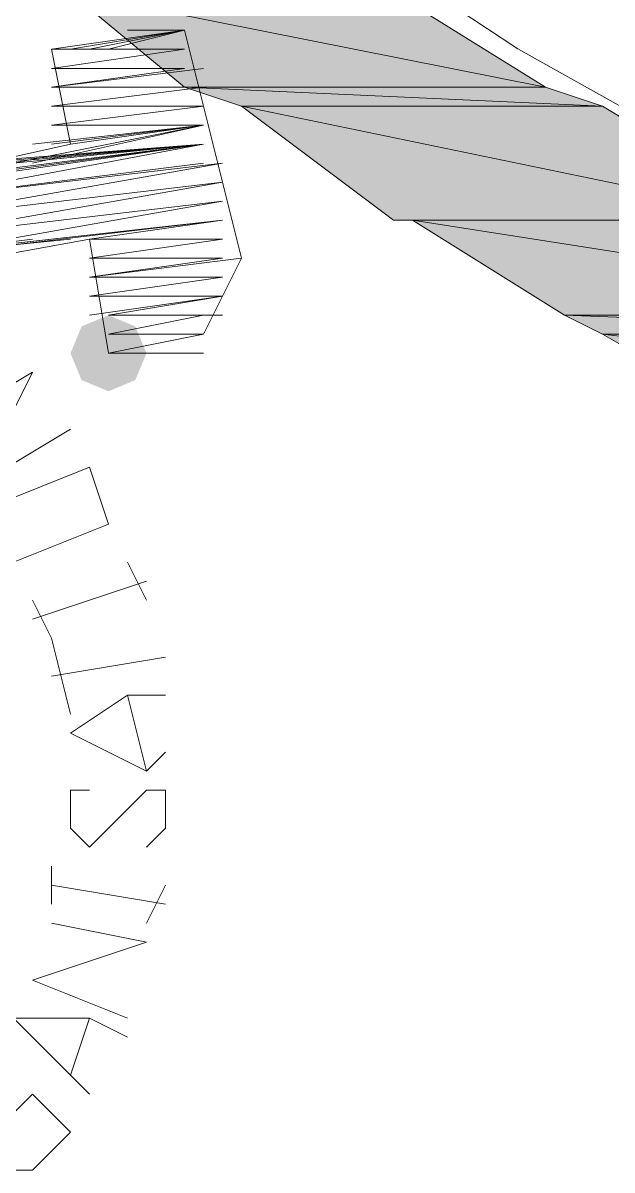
# Model space of a CAD drawing. Header units: millimetres. Extents: x 29 to 95071, y 20 to 67221.
# Drawn here: x 89403 to 89556.7, y 11979.9 to 12279.2 of the extents above; entities that cross this region are included whole.
import ezdxf

# ---------------------------------------------------------------- set-up
doc = ezdxf.new("R2010")
doc.units = ezdxf.units.MM

msp = doc.modelspace()

# ---------------------------------------------------------------- hatches: boundary and pattern name
h = msp.add_hatch(color=7)
h.paths.add_polyline_path([(89499.65, 12287.2), (89415.39, 12287.2), (89539.3, 12262.42)])
h.paths.add_polyline_path([(89415.39, 12287.2), (89539.3, 12262.42), (89445.13, 12262.42)])
h = msp.add_hatch(color=7)
h.paths.add_polyline_path([(89539.3, 12262.42), (89445.13, 12262.42), (89554.17, 12257.46)])
h.paths.add_polyline_path([(89445.13, 12262.42), (89554.17, 12257.46), (89460, 12257.46)])
h = msp.add_hatch(color=7)
h.paths.add_polyline_path([(89554.17, 12257.46), (89460, 12257.46), (89603.74, 12227.72)])
h.paths.add_polyline_path([(89460, 12257.46), (89603.74, 12227.72), (89499.65, 12227.72)])
h = msp.add_hatch(color=7)
h.paths.add_polyline_path([(89603.74, 12227.72), (89499.65, 12227.72), (89608.69, 12227.72)])
h.paths.add_polyline_path([(89499.65, 12227.72), (89608.69, 12227.72), (89504.61, 12227.72)])
h = msp.add_hatch(color=7)
h.paths.add_polyline_path([(89608.69, 12227.72), (89504.61, 12227.72), (89663.22, 12202.94)])
h.paths.add_polyline_path([(89504.61, 12227.72), (89663.22, 12202.94), (89544.26, 12202.94)])
h = msp.add_hatch(color=7)
h.dxf.hatch_style = 2
h.paths.add_polyline_path([(89425.3, 12183.11), (89418.3, 12186.02), (89415.39, 12193.02), (89418.3, 12200.03), (89425.3, 12202.94), (89432.3, 12200.03), (89435.21, 12193.02), (89432.3, 12186.02)])
h = msp.add_hatch(color=7)
h.paths.add_polyline_path([(89663.22, 12202.94), (89544.26, 12202.94), (89673.13, 12197.98)])
h.paths.add_polyline_path([(89544.26, 12202.94), (89673.13, 12197.98), (89554.17, 12197.98)])
h = msp.add_hatch(color=7)
h.paths.add_polyline_path([(89673.13, 12197.98), (89554.17, 12197.98), (89722.69, 12178.15)])
h.paths.add_polyline_path([(89554.17, 12197.98), (89722.69, 12178.15), (89588.87, 12178.15)])

# ---------------------------------------------------------------- linework, layer by layer
at = {"color": 7, "lineweight": 0}
for points in [[(89203.4, 12594.55), (89248.39, 12529.67), (89297.69, 12469.09), (89351.02, 12412.95), (89408.06, 12361.38), (89468.51, 12314.5), (89532.06, 12272.45), (89598.42, 12235.35), (89667.27, 12203.32), (89738.3, 12176.5), (89811.23, 12155.02), (89885.73, 12139), (89961.52, 12128.57), (90038.27, 12123.86), (90115.69, 12125), (90193.47, 12132.11), (90271.31, 12145.32), (90347.9, 12164.5), (90421.99, 12189.24), (90493.34, 12219.31), (90561.73, 12254.46), (90626.93, 12294.46), (90688.72, 12339.07), (90746.87, 12388.05)], [(89410.43, 12272.33), (89445.13, 12272.33), (89410.43, 12272.33), (89445.13, 12272.33), (89410.43, 12272.33), (89445.13, 12277.29), (89410.43, 12272.33), (89445.13, 12277.29), (89410.43, 12272.33), (89445.13, 12277.29), (89410.43, 12272.33), (89445.13, 12277.29), (89410.43, 12272.33), (89445.13, 12277.29), (89410.43, 12272.33), (89445.13, 12277.29)], [(89415.39, 12247.55), (89410.43, 12272.33), (89445.13, 12277.29)], [(89420.35, 12272.33), (89445.13, 12277.29), (89420.35, 12272.33), (89445.13, 12277.29), (89420.35, 12272.33), (89445.13, 12277.29), (89415.39, 12272.33), (89445.13, 12277.29), (89415.39, 12272.33), (89445.13, 12277.29), (89415.39, 12272.33)], [(89430.26, 12277.29), (89445.13, 12277.29), (89430.26, 12277.29), (89445.13, 12277.29), (89430.26, 12277.29), (89445.13, 12277.29), (89425.3, 12272.33), (89445.13, 12277.29), (89425.3, 12272.33), (89445.13, 12277.29), (89425.3, 12272.33)], [(89445.13, 12277.29), (89440.17, 12277.29), (89445.13, 12277.29), (89440.17, 12277.29), (89445.13, 12277.29), (89440.17, 12277.29)], [(89460, 12217.81), (89445.13, 12277.29)], [(89450.08, 12267.37), (89410.43, 12262.42), (89450.08, 12267.37), (89410.43, 12262.42), (89450.08, 12267.37), (89410.43, 12262.42), (89450.08, 12267.37), (89410.43, 12262.42), (89450.08, 12267.37), (89410.43, 12262.42), (89450.08, 12267.37), (89410.43, 12262.42), (89450.08, 12267.37), (89410.43, 12262.42), (89445.13, 12267.37), (89410.43, 12262.42), (89445.13, 12267.37), (89410.43, 12262.42), (89445.13, 12267.37), (89410.43, 12262.42), (89445.13, 12267.37), (89410.43, 12262.42), (89445.13, 12267.37), (89410.43, 12262.42), (89445.13, 12267.37), (89410.43, 12262.42), (89445.13, 12267.37), (89410.43, 12262.42), (89445.13, 12267.37), (89410.43, 12262.42), (89445.13, 12267.37), (89410.43, 12262.42), (89445.13, 12267.37), (89410.43, 12262.42), (89445.13, 12267.37), (89410.43, 12262.42), (89445.13, 12267.37), (89410.43, 12262.42), (89445.13, 12267.37), (89410.43, 12262.42), (89445.13, 12267.37), (89410.43, 12262.42), (89445.13, 12267.37), (89410.43, 12262.42), (89445.13, 12267.37), (89410.43, 12262.42), (89445.13, 12267.37), (89410.43, 12262.42), (89445.13, 12267.37), (89410.43, 12262.42), (89445.13, 12267.37), (89410.43, 12262.42), (89445.13, 12267.37), (89410.43, 12262.42), (89445.13, 12267.37), (89410.43, 12262.42), (89445.13, 12267.37)], [(89410.43, 12257.46), (89450.08, 12257.46), (89410.43, 12257.46), (89450.08, 12257.46), (89410.43, 12257.46), (89450.08, 12262.42), (89410.43, 12257.46), (89450.08, 12262.42), (89410.43, 12257.46), (89450.08, 12262.42), (89410.43, 12257.46), (89450.08, 12262.42), (89410.43, 12257.46), (89450.08, 12262.42), (89410.43, 12257.46), (89450.08, 12262.42), (89410.43, 12257.46), (89450.08, 12262.42), (89410.43, 12257.46), (89450.08, 12262.42), (89410.43, 12257.46), (89450.08, 12262.42), (89410.43, 12257.46), (89450.08, 12262.42), (89410.43, 12257.46), (89450.08, 12262.42), (89410.43, 12257.46), (89450.08, 12262.42), (89410.43, 12257.46), (89450.08, 12262.42), (89410.43, 12257.46), (89450.08, 12262.42), (89410.43, 12257.46), (89450.08, 12262.42), (89410.43, 12257.46), (89450.08, 12262.42), (89410.43, 12257.46), (89450.08, 12262.42), (89410.43, 12257.46), (89450.08, 12262.42), (89410.43, 12257.46), (89450.08, 12262.42), (89410.43, 12257.46), (89450.08, 12262.42), (89410.43, 12257.46), (89450.08, 12262.42), (89410.43, 12257.46), (89450.08, 12262.42), (89410.43, 12257.46), (89450.08, 12262.42), (89410.43, 12257.46), (89450.08, 12262.42), (89410.43, 12257.46), (89450.08, 12262.42), (89410.43, 12257.46), (89450.08, 12262.42), (89410.43, 12257.46), (89450.08, 12262.42), (89410.43, 12257.46), (89450.08, 12262.42), (89410.43, 12257.46), (89450.08, 12262.42)], [(89405.48, 12247.55), (89450.08, 12252.5), (89410.43, 12247.55), (89450.08, 12252.5), (89410.43, 12247.55), (89450.08, 12252.5), (89410.43, 12247.55), (89450.08, 12252.5), (89410.43, 12247.55), (89450.08, 12252.5), (89410.43, 12247.55), (89450.08, 12252.5), (89410.43, 12247.55), (89450.08, 12252.5), (89410.43, 12247.55), (89450.08, 12252.5), (89415.39, 12247.55), (89450.08, 12252.5), (89415.39, 12247.55), (89450.08, 12252.5), (89415.39, 12247.55), (89450.08, 12252.5), (89415.39, 12247.55), (89450.08, 12252.5), (89415.39, 12247.55), (89450.08, 12252.5), (89415.39, 12247.55), (89450.08, 12252.5), (89415.39, 12247.55), (89450.08, 12252.5), (89415.39, 12247.55), (89450.08, 12252.5), (89415.39, 12247.55), (89450.08, 12252.5), (89415.39, 12247.55), (89450.08, 12252.5), (89415.39, 12247.55), (89450.08, 12252.5), (89415.39, 12247.55), (89450.08, 12252.5), (89415.39, 12247.55), (89450.08, 12252.5), (89415.39, 12247.55), (89450.08, 12252.5), (89415.39, 12247.55), (89450.08, 12252.5), (89415.39, 12247.55), (89450.08, 12252.5), (89415.39, 12247.55), (89450.08, 12252.5), (89415.39, 12247.55)], [(89370.78, 12237.63), (89450.08, 12247.55), (89370.78, 12237.63), (89450.08, 12247.55), (89370.78, 12237.63), (89450.08, 12247.55), (89370.78, 12237.63), (89450.08, 12247.55), (89370.78, 12237.63), (89450.08, 12247.55), (89370.78, 12237.63), (89450.08, 12247.55), (89370.78, 12237.63), (89450.08, 12247.55), (89370.78, 12237.63), (89450.08, 12247.55), (89370.78, 12237.63), (89450.08, 12247.55), (89370.78, 12237.63), (89450.08, 12247.55), (89370.78, 12237.63), (89450.08, 12247.55), (89370.78, 12237.63), (89450.08, 12247.55), (89370.78, 12237.63), (89450.08, 12247.55), (89370.78, 12237.63), (89450.08, 12247.55), (89370.78, 12237.63), (89450.08, 12247.55), (89370.78, 12232.68), (89450.08, 12242.59), (89370.78, 12232.68), (89450.08, 12242.59), (89370.78, 12232.68), (89450.08, 12242.59), (89370.78, 12232.68), (89450.08, 12242.59), (89370.78, 12232.68), (89450.08, 12242.59), (89370.78, 12232.68), (89450.08, 12242.59), (89370.78, 12232.68), (89450.08, 12242.59), (89370.78, 12232.68), (89450.08, 12242.59), (89370.78, 12232.68), (89450.08, 12242.59), (89370.78, 12232.68), (89450.08, 12242.59), (89370.78, 12232.68), (89450.08, 12242.59), (89370.78, 12232.68), (89450.08, 12242.59), (89370.78, 12232.68), (89450.08, 12242.59), (89370.78, 12232.68), (89450.08, 12242.59), (89370.78, 12232.68), (89450.08, 12242.59)], [(89370.78, 12237.63), (89415.39, 12247.55)], [(89385.65, 12242.59), (89450.08, 12247.55), (89385.65, 12242.59), (89450.08, 12247.55), (89385.65, 12242.59), (89450.08, 12247.55), (89380.69, 12237.63), (89450.08, 12247.55), (89380.69, 12237.63), (89450.08, 12247.55), (89380.69, 12237.63), (89450.08, 12247.55), (89375.74, 12237.63), (89450.08, 12247.55), (89375.74, 12237.63), (89450.08, 12247.55), (89375.74, 12237.63)], [(89395.56, 12242.59), (89450.08, 12247.55), (89395.56, 12242.59), (89450.08, 12247.55), (89395.56, 12242.59), (89450.08, 12247.55), (89390.61, 12242.59), (89450.08, 12247.55), (89390.61, 12242.59), (89450.08, 12247.55), (89390.61, 12242.59)], [(89370.78, 12227.72), (89455.04, 12242.59), (89370.78, 12227.72), (89455.04, 12242.59), (89370.78, 12227.72), (89455.04, 12237.63), (89370.78, 12227.72), (89455.04, 12237.63), (89370.78, 12227.72), (89455.04, 12237.63), (89370.78, 12227.72), (89455.04, 12237.63), (89370.78, 12227.72), (89455.04, 12237.63), (89370.78, 12227.72), (89455.04, 12237.63), (89370.78, 12227.72), (89455.04, 12237.63), (89370.78, 12227.72), (89455.04, 12237.63), (89370.78, 12227.72), (89455.04, 12237.63), (89370.78, 12227.72), (89455.04, 12237.63), (89370.78, 12227.72), (89455.04, 12237.63), (89370.78, 12227.72), (89455.04, 12237.63), (89370.78, 12227.72), (89455.04, 12237.63), (89370.78, 12227.72), (89455.04, 12237.63), (89370.78, 12227.72), (89455.04, 12237.63), (89370.78, 12227.72), (89455.04, 12237.63), (89370.78, 12227.72), (89455.04, 12237.63), (89370.78, 12227.72), (89455.04, 12237.63), (89370.78, 12227.72), (89455.04, 12237.63), (89370.78, 12227.72), (89455.04, 12237.63), (89370.78, 12227.72), (89455.04, 12237.63), (89370.78, 12227.72), (89455.04, 12237.63), (89370.78, 12227.72), (89455.04, 12237.63), (89370.78, 12227.72), (89455.04, 12237.63), (89370.78, 12227.72), (89455.04, 12237.63), (89370.78, 12227.72), (89455.04, 12237.63), (89370.78, 12227.72), (89455.04, 12237.63), (89370.78, 12222.76), (89455.04, 12237.63), (89370.78, 12222.76), (89455.04, 12237.63), (89370.78, 12222.76), (89455.04, 12237.63), (89370.78, 12222.76), (89455.04, 12232.68), (89370.78, 12222.76), (89455.04, 12232.68), (89370.78, 12222.76), (89455.04, 12232.68), (89370.78, 12222.76), (89455.04, 12232.68), (89370.78, 12222.76), (89455.04, 12232.68), (89370.78, 12222.76), (89455.04, 12232.68), (89370.78, 12222.76), (89455.04, 12232.68), (89370.78, 12222.76), (89455.04, 12232.68), (89370.78, 12222.76), (89455.04, 12232.68), (89370.78, 12222.76), (89455.04, 12232.68), (89370.78, 12222.76), (89455.04, 12232.68), (89370.78, 12222.76), (89455.04, 12232.68), (89370.78, 12222.76), (89455.04, 12232.68), (89370.78, 12222.76), (89455.04, 12232.68), (89370.78, 12222.76), (89455.04, 12232.68), (89370.78, 12222.76), (89455.04, 12232.68), (89370.78, 12222.76), (89455.04, 12232.68), (89370.78, 12222.76), (89455.04, 12232.68), (89370.78, 12222.76), (89455.04, 12232.68), (89370.78, 12222.76), (89455.04, 12232.68), (89370.78, 12222.76), (89455.04, 12232.68), (89370.78, 12222.76), (89455.04, 12232.68), (89370.78, 12222.76), (89455.04, 12232.68), (89370.78, 12222.76), (89455.04, 12232.68), (89370.78, 12222.76), (89455.04, 12232.68), (89370.78, 12222.76)], [(89370.78, 12217.81), (89455.04, 12232.68), (89370.78, 12217.81), (89455.04, 12232.68), (89370.78, 12217.81), (89455.04, 12232.68), (89370.78, 12217.81), (89455.04, 12232.68), (89370.78, 12217.81), (89455.04, 12232.68), (89370.78, 12217.81), (89455.04, 12227.72), (89370.78, 12217.81), (89455.04, 12227.72), (89370.78, 12217.81), (89455.04, 12227.72), (89370.78, 12217.81), (89455.04, 12227.72), (89370.78, 12217.81), (89455.04, 12227.72), (89370.78, 12217.81), (89455.04, 12227.72), (89370.78, 12217.81), (89455.04, 12227.72), (89370.78, 12217.81), (89455.04, 12227.72), (89370.78, 12217.81), (89455.04, 12227.72), (89365.82, 12217.81), (89455.04, 12227.72)], [(89420.35, 12222.76), (89455.04, 12227.72)], [(89420.35, 12222.76), (89455.04, 12227.72)], [(89420.35, 12222.76), (89455.04, 12227.72)], [(89420.35, 12222.76), (89455.04, 12227.72)], [(89420.35, 12222.76), (89455.04, 12227.72)], [(89420.35, 12222.76), (89455.04, 12227.72)], [(89420.35, 12222.76), (89455.04, 12227.72)], [(89420.35, 12222.76), (89455.04, 12227.72)], [(89420.35, 12222.76), (89455.04, 12227.72)], [(89420.35, 12222.76), (89455.04, 12227.72)], [(89420.35, 12222.76), (89455.04, 12227.72)], [(89420.35, 12222.76), (89455.04, 12227.72)], [(89420.35, 12222.76), (89455.04, 12227.72)], [(89420.35, 12222.76), (89455.04, 12227.72)], [(89420.35, 12222.76), (89455.04, 12227.72)], [(89420.35, 12222.76), (89455.04, 12227.72)], [(89420.35, 12222.76), (89455.04, 12227.72)], [(89420.35, 12222.76), (89455.04, 12227.72)], [(89420.35, 12222.76), (89455.04, 12227.72)], [(89420.35, 12222.76), (89455.04, 12227.72)], [(89420.35, 12222.76), (89455.04, 12227.72)], [(89420.35, 12222.76), (89455.04, 12227.72)], [(89420.35, 12222.76), (89455.04, 12227.72)], [(89420.35, 12222.76), (89455.04, 12227.72)], [(89420.35, 12222.76), (89455.04, 12227.72)], [(89420.35, 12222.76), (89455.04, 12227.72)], [(89420.35, 12222.76), (89455.04, 12227.72)], [(89420.35, 12222.76), (89455.04, 12227.72)], [(89420.35, 12222.76), (89455.04, 12227.72)], [(89420.35, 12222.76), (89455.04, 12227.72)], [(89420.35, 12222.76), (89455.04, 12227.72)], [(89420.35, 12222.76), (89455.04, 12227.72)], [(89420.35, 12222.76), (89455.04, 12227.72)], [(89420.35, 12222.76), (89455.04, 12227.72)], [(89420.35, 12222.76), (89455.04, 12227.72)], [(89420.35, 12222.76), (89455.04, 12227.72)], [(89420.35, 12222.76), (89455.04, 12227.72)], [(89420.35, 12222.76), (89455.04, 12227.72)], [(89420.35, 12222.76), (89455.04, 12227.72)], [(89420.35, 12222.76), (89455.04, 12227.72)], [(89420.35, 12222.76), (89455.04, 12227.72)], [(89365.82, 12217.81), (89415.39, 12222.76)], [(89365.82, 12217.81), (89415.39, 12222.76)], [(89365.82, 12217.81), (89415.39, 12222.76)], [(89365.82, 12217.81), (89415.39, 12222.76)], [(89365.82, 12217.81), (89415.39, 12222.76)], [(89365.82, 12217.81), (89415.39, 12222.76)], [(89365.82, 12217.81), (89410.43, 12222.76)], [(89365.82, 12217.81), (89410.43, 12222.76)], [(89365.82, 12217.81), (89410.43, 12222.76)], [(89365.82, 12217.81), (89410.43, 12222.76)], [(89365.82, 12217.81), (89410.43, 12222.76)], [(89365.82, 12217.81), (89405.48, 12222.76)], [(89365.82, 12217.81), (89405.48, 12222.76)], [(89365.82, 12217.81), (89405.48, 12222.76)], [(89365.82, 12217.81), (89405.48, 12222.76)], [(89365.82, 12217.81), (89405.48, 12222.76)], [(89365.82, 12212.85), (89420.35, 12222.76)], [(89420.35, 12222.76), (89455.04, 12222.76)], [(89420.35, 12222.76), (89455.04, 12222.76)], [(89420.35, 12222.76), (89455.04, 12222.76)], [(89420.35, 12222.76), (89455.04, 12222.76)], [(89420.35, 12217.81), (89455.04, 12222.76)], [(89420.35, 12217.81), (89455.04, 12222.76)], [(89420.35, 12217.81), (89455.04, 12222.76)], [(89420.35, 12217.81), (89455.04, 12222.76)], [(89420.35, 12217.81), (89455.04, 12222.76)], [(89420.35, 12217.81), (89455.04, 12222.76)], [(89420.35, 12217.81), (89455.04, 12222.76)], [(89420.35, 12217.81), (89455.04, 12222.76)], [(89420.35, 12217.81), (89455.04, 12217.81), (89420.35, 12217.81), (89455.04, 12217.81), (89420.35, 12217.81), (89455.04, 12222.76), (89420.35, 12217.81), (89455.04, 12222.76), (89420.35, 12217.81), (89455.04, 12222.76), (89420.35, 12217.81), (89455.04, 12222.76), (89420.35, 12217.81), (89455.04, 12222.76), (89420.35, 12217.81), (89455.04, 12222.76), (89420.35, 12217.81), (89455.04, 12222.76), (89420.35, 12217.81), (89455.04, 12222.76), (89420.35, 12217.81), (89455.04, 12222.76), (89420.35, 12217.81), (89455.04, 12222.76), (89420.35, 12217.81), (89455.04, 12222.76), (89420.35, 12217.81), (89455.04, 12222.76), (89420.35, 12217.81), (89455.04, 12222.76), (89420.35, 12217.81), (89455.04, 12222.76), (89420.35, 12217.81), (89455.04, 12222.76), (89420.35, 12217.81), (89455.04, 12222.76), (89420.35, 12217.81), (89455.04, 12222.76), (89420.35, 12217.81), (89455.04, 12222.76), (89420.35, 12217.81), (89455.04, 12222.76), (89420.35, 12217.81), (89455.04, 12222.76), (89420.35, 12217.81), (89455.04, 12222.76), (89420.35, 12217.81), (89455.04, 12222.76), (89420.35, 12217.81), (89455.04, 12222.76), (89420.35, 12217.81), (89455.04, 12222.76), (89420.35, 12217.81), (89455.04, 12222.76)], [(89425.3, 12193.02), (89420.35, 12222.76)], [(89460, 12217.81), (89450.08, 12197.98)], [(89455.04, 12202.94), (89425.3, 12202.94), (89455.04, 12207.89), (89425.3, 12202.94), (89455.04, 12207.89), (89425.3, 12202.94), (89455.04, 12207.89), (89425.3, 12202.94), (89455.04, 12207.89), (89425.3, 12202.94), (89455.04, 12207.89), (89425.3, 12202.94), (89455.04, 12207.89), (89425.3, 12202.94), (89455.04, 12207.89), (89420.35, 12202.94), (89455.04, 12207.89), (89420.35, 12202.94), (89455.04, 12207.89), (89420.35, 12202.94), (89455.04, 12207.89), (89420.35, 12202.94), (89455.04, 12207.89), (89420.35, 12202.94), (89455.04, 12207.89), (89420.35, 12202.94), (89455.04, 12207.89), (89420.35, 12202.94), (89455.04, 12207.89), (89420.35, 12202.94), (89455.04, 12207.89), (89420.35, 12202.94), (89455.04, 12207.89), (89420.35, 12202.94), (89455.04, 12207.89), (89420.35, 12202.94), (89455.04, 12207.89), (89420.35, 12202.94), (89455.04, 12207.89), (89420.35, 12202.94), (89455.04, 12207.89), (89420.35, 12202.94), (89455.04, 12207.89), (89420.35, 12202.94), (89455.04, 12207.89), (89420.35, 12202.94), (89455.04, 12207.89), (89420.35, 12207.89), (89455.04, 12207.89), (89420.35, 12207.89), (89455.04, 12207.89), (89420.35, 12207.89), (89455.04, 12207.89), (89420.35, 12207.89), (89455.04, 12207.89), (89420.35, 12207.89), (89455.04, 12207.89), (89420.35, 12207.89), (89455.04, 12212.85), (89420.35, 12207.89), (89455.04, 12212.85), (89420.35, 12207.89), (89455.04, 12212.85), (89420.35, 12207.89), (89455.04, 12212.85), (89420.35, 12207.89), (89455.04, 12212.85), (89420.35, 12207.89), (89455.04, 12212.85), (89420.35, 12207.89), (89455.04, 12212.85), (89420.35, 12207.89), (89455.04, 12212.85), (89420.35, 12207.89), (89455.04, 12212.85), (89420.35, 12207.89), (89455.04, 12212.85), (89420.35, 12207.89), (89455.04, 12212.85), (89420.35, 12207.89), (89455.04, 12212.85), (89420.35, 12207.89), (89455.04, 12212.85), (89420.35, 12207.89), (89455.04, 12212.85), (89420.35, 12207.89), (89455.04, 12212.85), (89420.35, 12207.89), (89455.04, 12212.85), (89420.35, 12207.89), (89455.04, 12212.85), (89420.35, 12207.89), (89455.04, 12212.85), (89420.35, 12207.89), (89455.04, 12212.85), (89420.35, 12207.89), (89455.04, 12212.85), (89420.35, 12207.89), (89455.04, 12212.85), (89420.35, 12207.89), (89455.04, 12212.85), (89420.35, 12207.89), (89455.04, 12212.85), (89420.35, 12207.89), (89455.04, 12212.85), (89420.35, 12207.89), (89455.04, 12212.85)], [(89425.3, 12197.98), (89450.08, 12197.98), (89425.3, 12197.98), (89450.08, 12197.98), (89425.3, 12197.98), (89450.08, 12197.98), (89425.3, 12197.98), (89450.08, 12197.98), (89425.3, 12197.98), (89450.08, 12197.98), (89425.3, 12197.98), (89450.08, 12197.98), (89425.3, 12197.98), (89450.08, 12197.98), (89425.3, 12197.98), (89450.08, 12197.98), (89425.3, 12197.98), (89450.08, 12197.98), (89425.3, 12197.98), (89450.08, 12197.98), (89425.3, 12197.98), (89450.08, 12202.94), (89425.3, 12197.98), (89450.08, 12202.94), (89425.3, 12197.98), (89450.08, 12202.94), (89425.3, 12197.98), (89450.08, 12202.94), (89425.3, 12197.98), (89450.08, 12202.94), (89425.3, 12197.98), (89450.08, 12202.94), (89425.3, 12197.98), (89450.08, 12202.94), (89425.3, 12197.98), (89450.08, 12202.94), (89425.3, 12197.98), (89450.08, 12202.94), (89425.3, 12197.98), (89450.08, 12202.94), (89425.3, 12197.98), (89450.08, 12202.94), (89425.3, 12197.98), (89450.08, 12202.94), (89425.3, 12197.98), (89450.08, 12202.94), (89425.3, 12197.98), (89450.08, 12202.94), (89425.3, 12197.98), (89450.08, 12202.94), (89425.3, 12197.98), (89450.08, 12202.94), (89425.3, 12197.98), (89450.08, 12202.94), (89425.3, 12197.98), (89450.08, 12202.94), (89425.3, 12197.98), (89450.08, 12202.94), (89425.3, 12197.98), (89450.08, 12202.94), (89425.3, 12197.98), (89450.08, 12202.94)], [(89445.13, 12193.02), (89425.3, 12193.02), (89445.13, 12193.02), (89425.3, 12193.02), (89445.13, 12193.02), (89425.3, 12193.02), (89450.08, 12197.98), (89425.3, 12193.02), (89450.08, 12197.98), (89425.3, 12193.02), (89450.08, 12197.98), (89425.3, 12193.02), (89450.08, 12197.98), (89425.3, 12193.02), (89450.08, 12197.98), (89425.3, 12193.02), (89450.08, 12197.98), (89425.3, 12193.02), (89450.08, 12197.98), (89425.3, 12193.02), (89450.08, 12197.98), (89425.3, 12193.02), (89450.08, 12197.98), (89425.3, 12193.02), (89450.08, 12197.98), (89425.3, 12193.02), (89450.08, 12197.98), (89425.3, 12193.02), (89450.08, 12197.98), (89425.3, 12193.02), (89450.08, 12197.98), (89425.3, 12193.02), (89450.08, 12197.98), (89425.3, 12193.02), (89450.08, 12197.98), (89425.3, 12193.02), (89450.08, 12197.98), (89425.3, 12193.02), (89450.08, 12197.98), (89425.3, 12193.02), (89450.08, 12193.02)], [(89425.3, 12193.02), (89450.08, 12197.98)], [(89430.26, 12193.02), (89425.3, 12193.02), (89430.26, 12193.02), (89425.3, 12193.02), (89430.26, 12193.02), (89425.3, 12193.02), (89435.21, 12193.02), (89425.3, 12193.02), (89435.21, 12193.02), (89425.3, 12193.02), (89435.21, 12193.02), (89425.3, 12193.02), (89440.17, 12193.02), (89425.3, 12193.02), (89440.17, 12193.02), (89425.3, 12193.02), (89440.17, 12193.02)], [(89415.39, 12173.2), (89390.61, 12158.33), (89405.48, 12188.07), (89380.69, 12173.2)], [(89435.21, 12128.59), (89430.26, 12138.5)], [(89405.48, 12123.63), (89435.21, 12133.55)], [(89410.43, 12118.68), (89405.48, 12128.59)], [(89415.39, 12098.85), (89410.43, 12118.68)], [(89410.43, 12108.76), (89440.17, 12113.72)], [(89440.17, 12088.94), (89435.21, 12083.98), (89415.39, 12093.89), (89430.26, 12103.81), (89440.17, 12103.81)], [(89435.21, 12083.98), (89430.26, 12103.81)], [(89435.21, 12064.15), (89440.17, 12069.11), (89440.17, 12079.02), (89435.21, 12079.02), (89420.35, 12064.15), (89415.39, 12069.11), (89415.39, 12079.02), (89420.35, 12079.02)], [(89410.43, 12049.28), (89410.43, 12059.2)], [(89410.43, 12054.24), (89440.17, 12049.28)], [(89435.21, 12044.33), (89440.17, 12054.24)], [(89430.26, 12019.55), (89405.48, 12029.46), (89435.21, 12039.37), (89410.43, 12044.33)], [(89420.35, 11999.72), (89415.39, 12004.68), (89400.52, 12019.55), (89420.35, 12019.55), (89430.26, 12014.59)], [(89415.39, 12004.68), (89420.35, 12019.55)], [(89400.52, 11994.76), (89405.48, 11999.72), (89415.39, 11989.81), (89405.48, 11979.89), (89400.52, 11979.89), (89385.65, 11989.81), (89385.65, 11994.76), (89395.56, 12009.63)]]:
    msp.add_lwpolyline(points, dxfattribs=at)
for points in [[(89499.65, 12287.2), (89415.39, 12287.2), (89539.3, 12262.42)], [(89415.39, 12287.2), (89539.3, 12262.42), (89445.13, 12262.42)], [(89435.21, 12277.29), (89445.13, 12277.29), (89435.21, 12277.29), (89445.13, 12277.29), (89435.21, 12277.29), (89445.13, 12277.29)], [(89410.43, 12267.37), (89445.13, 12272.33), (89410.43, 12267.37), (89445.13, 12272.33), (89410.43, 12267.37), (89445.13, 12272.33), (89410.43, 12267.37), (89445.13, 12272.33), (89410.43, 12267.37), (89445.13, 12272.33), (89410.43, 12267.37), (89445.13, 12272.33), (89410.43, 12267.37), (89445.13, 12272.33), (89410.43, 12267.37), (89445.13, 12272.33), (89410.43, 12267.37), (89445.13, 12272.33), (89410.43, 12267.37), (89445.13, 12272.33), (89410.43, 12267.37), (89445.13, 12272.33), (89410.43, 12267.37), (89445.13, 12272.33), (89410.43, 12267.37), (89445.13, 12272.33), (89410.43, 12267.37), (89445.13, 12272.33), (89410.43, 12267.37), (89445.13, 12272.33), (89410.43, 12267.37), (89445.13, 12272.33), (89410.43, 12267.37), (89445.13, 12272.33), (89410.43, 12267.37), (89445.13, 12272.33), (89410.43, 12267.37), (89445.13, 12272.33), (89410.43, 12267.37), (89445.13, 12272.33), (89410.43, 12267.37), (89445.13, 12272.33), (89410.43, 12267.37), (89445.13, 12272.33), (89410.43, 12267.37), (89445.13, 12272.33), (89410.43, 12267.37), (89445.13, 12272.33), (89410.43, 12267.37), (89445.13, 12272.33), (89410.43, 12267.37), (89445.13, 12272.33), (89410.43, 12267.37), (89445.13, 12272.33), (89410.43, 12267.37), (89445.13, 12272.33), (89410.43, 12267.37), (89445.13, 12267.37), (89410.43, 12267.37), (89445.13, 12267.37)], [(89410.43, 12262.42), (89450.08, 12262.42), (89410.43, 12262.42), (89450.08, 12262.42)], [(89539.3, 12262.42), (89445.13, 12262.42), (89554.17, 12257.46)], [(89445.13, 12262.42), (89554.17, 12257.46), (89460, 12257.46)], [(89410.43, 12252.5), (89450.08, 12257.46), (89410.43, 12252.5), (89450.08, 12257.46), (89410.43, 12252.5), (89450.08, 12257.46), (89410.43, 12252.5), (89450.08, 12257.46), (89410.43, 12252.5), (89450.08, 12257.46), (89410.43, 12252.5), (89450.08, 12257.46), (89410.43, 12252.5), (89450.08, 12257.46), (89410.43, 12252.5), (89450.08, 12257.46), (89410.43, 12252.5), (89450.08, 12257.46), (89410.43, 12252.5), (89450.08, 12257.46), (89410.43, 12252.5), (89450.08, 12257.46), (89410.43, 12252.5), (89450.08, 12257.46), (89410.43, 12252.5), (89450.08, 12257.46), (89410.43, 12252.5), (89450.08, 12257.46), (89410.43, 12252.5), (89450.08, 12257.46), (89410.43, 12252.5), (89450.08, 12257.46), (89410.43, 12252.5), (89450.08, 12257.46), (89410.43, 12252.5), (89450.08, 12257.46), (89410.43, 12252.5), (89450.08, 12257.46), (89410.43, 12252.5), (89450.08, 12257.46), (89410.43, 12252.5), (89450.08, 12257.46), (89410.43, 12252.5), (89450.08, 12257.46), (89410.43, 12252.5), (89450.08, 12257.46), (89410.43, 12252.5), (89450.08, 12257.46), (89410.43, 12252.5), (89450.08, 12257.46), (89410.43, 12252.5), (89450.08, 12257.46), (89410.43, 12252.5), (89450.08, 12257.46), (89410.43, 12252.5), (89450.08, 12257.46), (89410.43, 12252.5), (89450.08, 12252.5), (89410.43, 12252.5), (89450.08, 12252.5)], [(89554.17, 12257.46), (89460, 12257.46), (89603.74, 12227.72)], [(89460, 12257.46), (89603.74, 12227.72), (89499.65, 12227.72)], [(89400.52, 12242.59), (89450.08, 12252.5), (89400.52, 12242.59), (89450.08, 12247.55), (89400.52, 12242.59), (89450.08, 12247.55)], [(89405.48, 12242.59), (89450.08, 12252.5), (89405.48, 12242.59), (89450.08, 12252.5)], [(89370.78, 12232.68), (89455.04, 12242.59), (89370.78, 12232.68), (89455.04, 12242.59), (89370.78, 12232.68), (89455.04, 12242.59), (89370.78, 12232.68), (89455.04, 12242.59), (89370.78, 12232.68), (89455.04, 12242.59), (89370.78, 12232.68), (89455.04, 12242.59), (89370.78, 12232.68), (89455.04, 12242.59), (89370.78, 12232.68), (89455.04, 12242.59), (89370.78, 12232.68), (89455.04, 12242.59), (89370.78, 12232.68), (89455.04, 12242.59), (89370.78, 12232.68), (89455.04, 12242.59), (89370.78, 12232.68), (89455.04, 12242.59), (89370.78, 12232.68), (89455.04, 12242.59), (89370.78, 12232.68), (89455.04, 12242.59)], [(89603.74, 12227.72), (89499.65, 12227.72), (89608.69, 12227.72)], [(89499.65, 12227.72), (89608.69, 12227.72), (89504.61, 12227.72)], [(89608.69, 12227.72), (89504.61, 12227.72), (89663.22, 12202.94)], [(89504.61, 12227.72), (89663.22, 12202.94), (89544.26, 12202.94)], [(89455.04, 12217.81), (89420.35, 12212.85), (89455.04, 12217.81), (89420.35, 12212.85), (89455.04, 12217.81), (89420.35, 12212.85), (89455.04, 12217.81), (89420.35, 12212.85), (89455.04, 12217.81), (89420.35, 12212.85), (89455.04, 12217.81), (89420.35, 12212.85), (89455.04, 12217.81), (89420.35, 12212.85), (89455.04, 12217.81), (89420.35, 12212.85), (89455.04, 12217.81), (89420.35, 12212.85), (89455.04, 12217.81), (89420.35, 12212.85), (89455.04, 12217.81), (89420.35, 12212.85), (89455.04, 12217.81), (89420.35, 12212.85), (89455.04, 12217.81), (89420.35, 12212.85), (89455.04, 12217.81), (89420.35, 12212.85), (89455.04, 12217.81), (89420.35, 12212.85), (89455.04, 12217.81), (89420.35, 12212.85), (89455.04, 12217.81), (89420.35, 12212.85), (89455.04, 12217.81), (89420.35, 12212.85), (89455.04, 12217.81), (89420.35, 12212.85), (89455.04, 12217.81), (89420.35, 12212.85), (89455.04, 12217.81), (89420.35, 12212.85), (89455.04, 12217.81), (89420.35, 12212.85), (89455.04, 12217.81), (89420.35, 12212.85), (89460, 12217.81), (89420.35, 12212.85), (89455.04, 12217.81), (89420.35, 12212.85), (89455.04, 12217.81), (89420.35, 12212.85)], [(89420.35, 12212.85), (89455.04, 12212.85), (89420.35, 12212.85), (89455.04, 12212.85), (89420.35, 12212.85), (89455.04, 12212.85), (89420.35, 12212.85), (89455.04, 12212.85)], [(89425.3, 12202.94), (89450.08, 12202.94), (89425.3, 12202.94), (89450.08, 12202.94), (89425.3, 12202.94), (89450.08, 12202.94), (89425.3, 12202.94), (89450.08, 12202.94), (89425.3, 12202.94), (89450.08, 12202.94), (89425.3, 12202.94), (89450.08, 12202.94), (89425.3, 12202.94), (89450.08, 12202.94)], [(89663.22, 12202.94), (89544.26, 12202.94), (89673.13, 12197.98)], [(89544.26, 12202.94), (89673.13, 12197.98), (89554.17, 12197.98)], [(89673.13, 12197.98), (89554.17, 12197.98), (89722.69, 12178.15)], [(89554.17, 12197.98), (89722.69, 12178.15), (89588.87, 12178.15)], [(89425.3, 12148.42), (89400.52, 12138.5), (89395.56, 12153.37), (89420.35, 12163.29)]]:
    msp.add_lwpolyline(points, close=True, dxfattribs=at)

doc.saveas('drawing.dxf')
